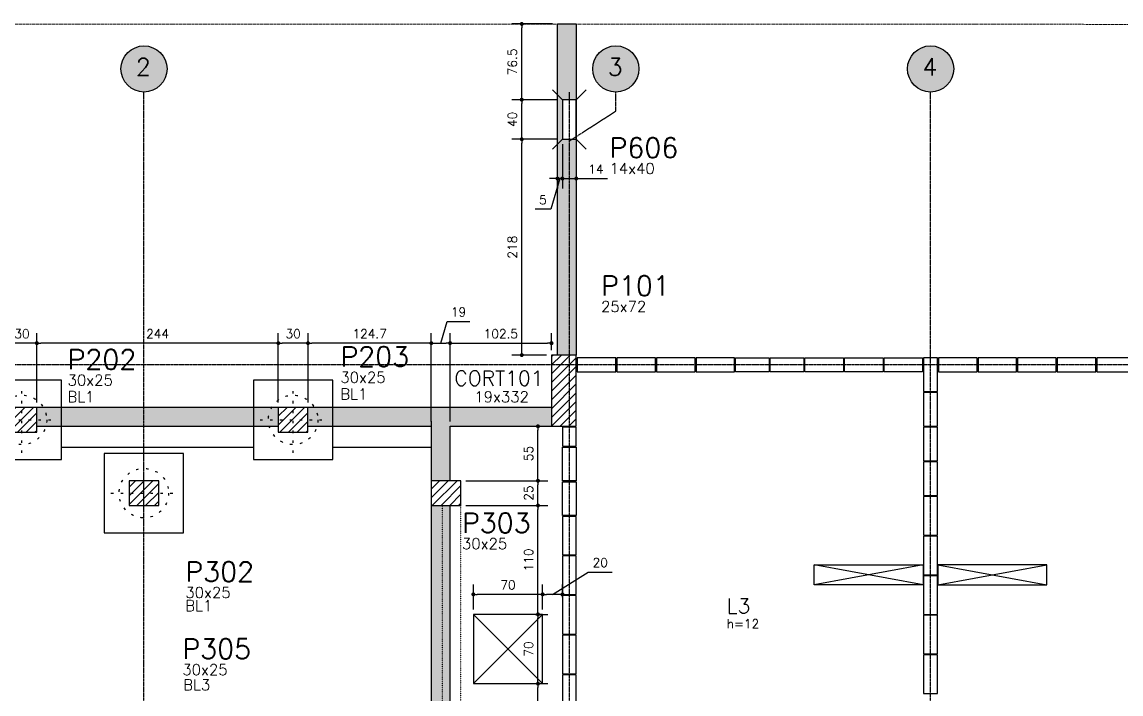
# Model space of a CAD drawing. Extents: x -39962 to 15224, y 23445 to 41277.
# Drawn here: x 1105 to 2216, y 30747 to 31426 of the extents above; entities that cross this region are included whole.
import ezdxf

# ---------------------------------------------------------------- set-up
doc = ezdxf.new("R2010")
doc.units = 0
for name, pattern in [('AXES', [0.54, 0.3, -0.08, 0.08, -0.08]), ('Double dash', [55, 20, -5, 10, -5, 10, -5]), ('ESTILO_TQS_0002', [0.4, 0.1, -0.3])]:
    doc.linetypes.add(name, pattern=pattern)
doc.layers.get('0').update_dxf_attribs({"linetype": 'CONTINUOUS'})
doc.layers.get('Defpoints').update_dxf_attribs({"linetype": 'CONTINUOUS'})
for name, color, linetype in [('228', 2, 'CONTINUOUS'), ('BLOCO', 3, 'CONTINUOUS'), ('COTA', 1, 'CONTINUOUS'), ('EIXOS', 1, 'AXES'), ('ESTACA', 1, 'ESTILO_TQS_0002'), ('H2', 252, 'CONTINUOUS'), ('H3', 253, 'CONTINUOUS'), ('H4', 254, 'CONTINUOUS'), ('H5', 1, 'CONTINUOUS'), ('IND-EIXOS', 2, 'CONTINUOUS'), ('L-D', 2, 'CONTINUOUS'), ('L-N', 4, 'CONTINUOUS'), ('ORELHA', 1, 'CONTINUOUS'), ('P-D', 2, 'CONTINUOUS'), ('P-M', 5, 'CONTINUOUS'), ('P-N', 5, 'CONTINUOUS'), ('P-S', 5, 'CONTINUOUS'), ('PENA_1', 1, 'CONTINUOUS'), ('PENA_5', 5, 'CONTINUOUS'), ('PIL-N', 4, 'CONTINUOUS'), ('TEXT-EIXOS', 3, 'CONTINUOUS'), ('VIG-D', 2, 'CONTINUOUS'), ('VIG-N', 4, 'CONTINUOUS'), ('VIGA', 3, 'CONTINUOUS'), ('VIGAT', 3, 'ESTILO_TQS_0002')]:
    doc.layers.add(name, color=color, linetype=linetype)
doc.layers.add('TLV-DVI-___-CNT', color=7, linetype='Double dash', lineweight=9)
doc.styles.add('COTA', font='romans.shx')
doc.styles.get("Standard").update_dxf_attribs({"font": 'ROMANS.SHX'})
doc.styles.add('Texto1', font='romans.shx', dxfattribs={"height": 9})
doc.dimstyles.new('forma', dxfattribs={"dimscale": 5, "dimtxt": 1.8, "dimasz": 0.8, "dimexe": 2, "dimexo": 1, "dimgap": 1, "dimtad": 1, "dimdec": 1, "dimzin": 9, "dimdsep": 46, "dimtxsty": 'COTA', "dimblk1": 'DOT', "dimblk2": 'DOT', "dimsah": 1, "dimcen": 0, "dimdle": 1, "dimclrd": 256, "dimclre": 256, "dimclrt": 2, "dimadec": 0, "dimazin": 0, "dimtfac": 1, "dimtdec": 0, "dimtmove": 0, "dimatfit": 3, "dimfxl": 1, "dimtolj": 1, "dimtzin": 0, "dimarcsym": 0})
pattern_1 = [(45, (7e-12, -3005), (-4.4194174, 4.4194174), [])]

# ---------------------------------------------------------------- blocks, each defined once
blk = doc.blocks.new('_EST50')
at = {"layer": 'ESTACA', "linetype": 'ESTILO_TQS_0002'}
for p, q in [((0, -1.333), (0, 1.333)), ((-1.333, 0), (1.333, 0))]:
    blk.add_line(p, q, dxfattribs=at)
blk.add_circle((0, 0), 1, dxfattribs=at)
blk = doc.blocks.new('_Dot')
at = {"color": 0, "linetype": 'ByBlock', "lineweight": -2}
blk.add_line((-0.5, 0), (-1, 0), dxfattribs=at)
at = {"color": 0, "linetype": 'ByBlock', "const_width": 0.5}
blk.add_lwpolyline([(-0.25, 0, 1), (0.25, 0, 1)], format="xyb", close=True, dxfattribs=at)
blk = doc.blocks.new('*D63')
at = {"layer": 'COTA', "lineweight": -2, "transparency": 16777216}
for p, q in [((1528.5, 31101.6), (1535.1, 31123.6)), ((1535.1, 31123.6), (1558, 31123.6)), ((1519, 31022.6), (1519, 31111.6)), ((1538, 31022.6), (1538, 31111.6)), ((1523, 31101.6), (1534, 31101.6))]:
    blk.add_line(p, q, dxfattribs=at)
at = {"layer": 'Defpoints', "color": 0, "transparency": 16777216}
for p in [(1538, 31101.6), (1519, 31017.6), (1538, 31017.6)]:
    blk.add_point(p, dxfattribs=at)
at = {"layer": 'COTA', "lineweight": -2, "transparency": 16777216, "xscale": 4, "yscale": 4, "zscale": 4, "rotation": 180}
blk.add_blockref('_Dot', (1519, 31101.6), dxfattribs=at)
at = {"layer": 'COTA', "lineweight": -2, "transparency": 16777216, "xscale": 4, "yscale": 4, "zscale": 4}
blk.add_blockref('_Dot', (1538, 31101.6), dxfattribs=at)
at = {"layer": 'COTA', "color": 2, "transparency": 16777216, "insert": (1546.5, 31133.1), "char_height": 9, "attachment_point": 5, "style": 'COTA'}
blk.add_mtext('\\A1;19 ', dxfattribs=at)
blk = doc.blocks.new('*D64')
at = {"layer": 'COTA', "lineweight": -2, "transparency": 16777216}
for p, q in [((1538, 31022.6), (1538, 31111.6)), ((1640.5, 31094.6), (1640.5, 31111.6)), ((1542, 31101.6), (1636.5, 31101.6))]:
    blk.add_line(p, q, dxfattribs=at)
at = {"layer": 'Defpoints', "color": 0, "transparency": 16777216}
for p in [(1640.5, 31101.6), (1640.5, 31089.6), (1538, 31017.6)]:
    blk.add_point(p, dxfattribs=at)
at = {"layer": 'COTA', "lineweight": -2, "transparency": 16777216, "xscale": 4, "yscale": 4, "zscale": 4, "rotation": 180}
blk.add_blockref('_Dot', (1538, 31101.6), dxfattribs=at)
at = {"layer": 'COTA', "lineweight": -2, "transparency": 16777216, "xscale": 4, "yscale": 4, "zscale": 4}
blk.add_blockref('_Dot', (1640.5, 31101.6), dxfattribs=at)
at = {"layer": 'COTA', "color": 2, "transparency": 16777216, "insert": (1589.3, 31111.1), "char_height": 9, "attachment_point": 5, "style": 'COTA'}
blk.add_mtext('\\A1;102.5 ', dxfattribs=at)
blk = doc.blocks.new('*D85')
at = {"layer": 'COTA', "lineweight": -2, "transparency": 16777216}
for p, q in [((1613.9, 30757.6), (1636.8, 30757.6)), ((1626.8, 30688.6), (1626.8, 30753.6)), ((1554, 30684.6), (1636.8, 30684.6))]:
    blk.add_line(p, q, dxfattribs=at)
at = {"layer": 'Defpoints', "color": 0, "transparency": 16777216}
for p in [(1608.9, 30757.6), (1626.8, 30757.6), (1549, 30684.6)]:
    blk.add_point(p, dxfattribs=at)
at = {"layer": 'COTA', "lineweight": -2, "transparency": 16777216, "xscale": 4, "yscale": 4, "zscale": 4}
for p, rotation in [((1626.8, 30757.6), 90), ((1626.8, 30684.6), 270)]:
    blk.add_blockref('_Dot', p, dxfattribs=dict(at, rotation=rotation))
at = {"layer": 'COTA', "color": 2, "transparency": 16777216, "insert": (1617.3, 30721.1), "char_height": 9, "attachment_point": 5, "rotation": 90, "style": 'COTA'}
blk.add_mtext('\\A1;73 ', dxfattribs=at)
blk = doc.blocks.new('*D86')
at = {"layer": 'COTA', "lineweight": -2, "transparency": 16777216}
for p, q in [((1554, 30962.6), (1636.8, 30962.6)), ((1626.8, 30941.6), (1626.8, 30958.6)), ((1554, 30937.6), (1636.8, 30937.6))]:
    blk.add_line(p, q, dxfattribs=at)
at = {"layer": 'Defpoints', "color": 0, "transparency": 16777216}
for p in [(1549, 30962.6), (1626.8, 30962.6), (1549, 30937.6)]:
    blk.add_point(p, dxfattribs=at)
at = {"layer": 'COTA', "lineweight": -2, "transparency": 16777216, "xscale": 4, "yscale": 4, "zscale": 4}
for p, rotation in [((1626.8, 30962.6), 90), ((1626.8, 30937.6), 270)]:
    blk.add_blockref('_Dot', p, dxfattribs=dict(at, rotation=rotation))
at = {"layer": 'COTA', "color": 2, "transparency": 16777216, "insert": (1617.3, 30950.1), "char_height": 9, "attachment_point": 5, "rotation": 90, "style": 'COTA'}
blk.add_mtext('\\A1;25 ', dxfattribs=at)
blk = doc.blocks.new('*D87')
at = {"layer": 'COTA', "lineweight": -2, "transparency": 16777216}
for p, q in [((1586.5, 31017.6), (1636.8, 31017.6)), ((1626.8, 30966.6), (1626.8, 31013.6)), ((1554, 30962.6), (1636.8, 30962.6))]:
    blk.add_line(p, q, dxfattribs=at)
at = {"layer": 'Defpoints', "color": 0, "transparency": 16777216}
for p in [(1581.5, 31017.6), (1626.8, 31017.6), (1549, 30962.6)]:
    blk.add_point(p, dxfattribs=at)
at = {"layer": 'COTA', "lineweight": -2, "transparency": 16777216, "xscale": 4, "yscale": 4, "zscale": 4}
for p, rotation in [((1626.8, 31017.6), 90), ((1626.8, 30962.6), 270)]:
    blk.add_blockref('_Dot', p, dxfattribs=dict(at, rotation=rotation))
at = {"layer": 'COTA', "color": 2, "transparency": 16777216, "insert": (1617.3, 30990.1), "char_height": 9, "attachment_point": 5, "rotation": 90, "style": 'COTA'}
blk.add_mtext('\\A1;55 ', dxfattribs=at)
blk = doc.blocks.new('Family - ___-2103959-PLANTA INFERIOR 2')
at = {"layer": 'TLV-DVI-___-CNT', "color": 1, "true_color": 0xff0000}
for p, q in [((-34123, 10030), (-48652, 10030)), ((-34123, 10030), (-30001, 10030)), ((-30001, 10030), (-17649, 10007))]:
    blk.add_line(p, q, dxfattribs=at)
blk = doc.blocks.new('A$C8a1ee3b4')
at = {"layer": 'TLV-DVI-___-CNT', "color": 1, "true_color": 0xff0000, "xscale": 0.1, "yscale": 0.1, "zscale": 0.1}
blk.add_blockref('Family - ___-2103959-PLANTA INFERIOR 2', (4865.2, 1037.1), dxfattribs=at)
blk = doc.blocks.new('*D28')
at = {"layer": 'COTA', "lineweight": -2, "transparency": 16777216}
for p, q in [((1394.4, 31041.6), (1394.4, 31111.6)), ((1519, 31022.6), (1519, 31111.6)), ((1515, 31101.6), (1398.4, 31101.6))]:
    blk.add_line(p, q, dxfattribs=at)
at = {"layer": 'Defpoints', "color": 0, "transparency": 16777216}
for p in [(1394.4, 31101.6), (1394.4, 31036.6), (1519, 31017.6)]:
    blk.add_point(p, dxfattribs=at)
at = {"layer": 'COTA', "lineweight": -2, "transparency": 16777216, "xscale": 4, "yscale": 4, "zscale": 4, "rotation": 180}
blk.add_blockref('_Dot', (1394.4, 31101.6), dxfattribs=at)
at = {"layer": 'COTA', "lineweight": -2, "transparency": 16777216, "xscale": 4, "yscale": 4, "zscale": 4}
blk.add_blockref('_Dot', (1519, 31101.6), dxfattribs=at)
at = {"layer": 'COTA', "color": 2, "transparency": 16777216, "insert": (1456.7, 31111.1), "char_height": 9, "attachment_point": 5, "style": 'COTA'}
blk.add_mtext('\\A1;124.7 ', dxfattribs=at)
blk = doc.blocks.new('*D29')
at = {"layer": 'COTA', "lineweight": -2, "transparency": 16777216}
for p, q in [((1364.4, 31041.6), (1364.4, 31111.6)), ((1394.4, 31041.6), (1394.4, 31111.6)), ((1390.4, 31101.6), (1368.4, 31101.6))]:
    blk.add_line(p, q, dxfattribs=at)
at = {"layer": 'Defpoints', "color": 0, "transparency": 16777216}
for p in [(1364.4, 31101.6), (1364.4, 31036.6), (1394.4, 31036.6)]:
    blk.add_point(p, dxfattribs=at)
at = {"layer": 'COTA', "lineweight": -2, "transparency": 16777216, "xscale": 4, "yscale": 4, "zscale": 4, "rotation": 180}
blk.add_blockref('_Dot', (1364.4, 31101.6), dxfattribs=at)
at = {"layer": 'COTA', "lineweight": -2, "transparency": 16777216, "xscale": 4, "yscale": 4, "zscale": 4}
blk.add_blockref('_Dot', (1394.4, 31101.6), dxfattribs=at)
at = {"layer": 'COTA', "color": 2, "transparency": 16777216, "insert": (1379.4, 31111.1), "char_height": 9, "attachment_point": 5, "style": 'COTA'}
blk.add_mtext('\\A1;30 ', dxfattribs=at)
blk = doc.blocks.new('*D30')
at = {"layer": 'COTA', "lineweight": -2, "transparency": 16777216}
for p, q in [((1120.4, 31041.6), (1120.4, 31111.6)), ((1364.4, 31041.6), (1364.4, 31111.6)), ((1360.4, 31101.6), (1124.4, 31101.6))]:
    blk.add_line(p, q, dxfattribs=at)
at = {"layer": 'Defpoints', "color": 0, "transparency": 16777216}
for p in [(1120.4, 31101.6), (1120.4, 31036.6), (1364.4, 31036.6)]:
    blk.add_point(p, dxfattribs=at)
at = {"layer": 'COTA', "lineweight": -2, "transparency": 16777216, "xscale": 4, "yscale": 4, "zscale": 4, "rotation": 180}
blk.add_blockref('_Dot', (1120.4, 31101.6), dxfattribs=at)
at = {"layer": 'COTA', "lineweight": -2, "transparency": 16777216, "xscale": 4, "yscale": 4, "zscale": 4}
blk.add_blockref('_Dot', (1364.4, 31101.6), dxfattribs=at)
at = {"layer": 'COTA', "color": 2, "transparency": 16777216, "insert": (1242.4, 31111.1), "char_height": 9, "attachment_point": 5, "style": 'COTA'}
blk.add_mtext('\\A1;244 ', dxfattribs=at)
blk = doc.blocks.new('*D31')
at = {"layer": 'COTA', "lineweight": -2, "transparency": 16777216}
for p, q in [((1090.4, 31041.6), (1090.4, 31111.6)), ((1120.4, 31041.6), (1120.4, 31111.6)), ((1116.4, 31101.6), (1094.4, 31101.6))]:
    blk.add_line(p, q, dxfattribs=at)
at = {"layer": 'Defpoints', "color": 0, "transparency": 16777216}
for p in [(1090.4, 31101.6), (1090.4, 31036.6), (1120.4, 31036.6)]:
    blk.add_point(p, dxfattribs=at)
at = {"layer": 'COTA', "lineweight": -2, "transparency": 16777216, "xscale": 4, "yscale": 4, "zscale": 4, "rotation": 180}
blk.add_blockref('_Dot', (1090.4, 31101.6), dxfattribs=at)
at = {"layer": 'COTA', "lineweight": -2, "transparency": 16777216, "xscale": 4, "yscale": 4, "zscale": 4}
blk.add_blockref('_Dot', (1120.4, 31101.6), dxfattribs=at)
at = {"layer": 'COTA', "color": 2, "transparency": 16777216, "insert": (1105.4, 31111.1), "char_height": 9, "attachment_point": 5, "style": 'COTA'}
blk.add_mtext('\\A1;30 ', dxfattribs=at)
blk = doc.blocks.new('*D115')
at = {"layer": 'COTA', "lineweight": -2, "transparency": 16777216}
for p, q in [((1651.5, 31302.6), (1651.5, 31257.9)), ((1665.5, 31302.6), (1665.5, 31257.9)), ((1647.5, 31267.9), (1643.5, 31267.9)), ((1651.5, 31267.9), (1665.5, 31267.9)), ((1669.5, 31267.9), (1697.2, 31267.9))]:
    blk.add_line(p, q, dxfattribs=at)
at = {"layer": 'Defpoints', "color": 0, "transparency": 16777216}
for p in [(1651.5, 31307.6), (1665.5, 31307.6), (1651.5, 31267.9)]:
    blk.add_point(p, dxfattribs=at)
at = {"layer": 'COTA', "lineweight": -2, "transparency": 16777216, "xscale": 4, "yscale": 4, "zscale": 4}
blk.add_blockref('_Dot', (1651.5, 31267.9), dxfattribs=at)
at = {"layer": 'COTA', "lineweight": -2, "transparency": 16777216, "xscale": 4, "yscale": 4, "zscale": 4, "rotation": 180}
blk.add_blockref('_Dot', (1665.5, 31267.9), dxfattribs=at)
at = {"layer": 'COTA', "color": 2, "transparency": 16777216, "insert": (1685.4, 31277.4), "char_height": 9, "attachment_point": 5, "style": 'COTA'}
blk.add_mtext('\\A1;14 ', dxfattribs=at)
blk = doc.blocks.new('*D116')
at = {"layer": 'COTA', "lineweight": -2, "transparency": 16777216}
for p, q in [((1651.5, 31302.6), (1651.5, 31257.9)), ((1642.5, 31267.9), (1638.5, 31267.9)), ((1649, 31267.9), (1639.8, 31236.9)), ((1646.5, 31268), (1646.5, 31257.9)), ((1651.5, 31267.9), (1646.5, 31267.9)), ((1651.5, 31267.9), (1646.5, 31267.9)), ((1655.5, 31267.9), (1659.5, 31267.9)), ((1639.8, 31236.9), (1623.8, 31236.9))]:
    blk.add_line(p, q, dxfattribs=at)
at = {"layer": 'Defpoints', "color": 0, "transparency": 16777216}
for p in [(1651.5, 31307.6), (1646.5, 31273), (1646.5, 31267.9)]:
    blk.add_point(p, dxfattribs=at)
at = {"layer": 'COTA', "lineweight": -2, "transparency": 16777216, "xscale": 4, "yscale": 4, "zscale": 4}
blk.add_blockref('_Dot', (1646.5, 31267.9), dxfattribs=at)
at = {"layer": 'COTA', "lineweight": -2, "transparency": 16777216, "xscale": 4, "yscale": 4, "zscale": 4, "rotation": 180}
blk.add_blockref('_Dot', (1651.5, 31267.9), dxfattribs=at)
at = {"layer": 'COTA', "color": 2, "transparency": 16777216, "insert": (1631.8, 31246.4), "char_height": 9, "attachment_point": 5, "style": 'COTA'}
blk.add_mtext('\\A1;5 ', dxfattribs=at)
blk = doc.blocks.new('*D117')
at = {"layer": 'COTA', "lineweight": -2, "transparency": 16777216}
for p, q in [((1646.5, 31307.6), (1600.4, 31307.6)), ((1610.4, 31093.6), (1610.4, 31303.6)), ((1635.5, 31089.6), (1600.4, 31089.6))]:
    blk.add_line(p, q, dxfattribs=at)
at = {"layer": 'Defpoints', "color": 0, "transparency": 16777216}
for p in [(1610.4, 31307.6), (1651.5, 31307.6), (1640.5, 31089.6)]:
    blk.add_point(p, dxfattribs=at)
at = {"layer": 'COTA', "lineweight": -2, "transparency": 16777216, "xscale": 4, "yscale": 4, "zscale": 4}
for p, rotation in [((1610.4, 31307.6), 90), ((1610.4, 31089.6), 270)]:
    blk.add_blockref('_Dot', p, dxfattribs=dict(at, rotation=rotation))
at = {"layer": 'COTA', "color": 2, "transparency": 16777216, "insert": (1600.9, 31198.6), "char_height": 9, "attachment_point": 5, "rotation": 90, "style": 'COTA'}
blk.add_mtext('\\A1;218 ', dxfattribs=at)
blk = doc.blocks.new('*D118')
at = {"layer": 'COTA', "lineweight": -2, "transparency": 16777216}
for p, q in [((1646.5, 31347.6), (1600.4, 31347.6)), ((1610.4, 31311.6), (1610.4, 31343.6)), ((1646.5, 31307.6), (1600.4, 31307.6))]:
    blk.add_line(p, q, dxfattribs=at)
at = {"layer": 'Defpoints', "color": 0, "transparency": 16777216}
for p in [(1610.4, 31347.6), (1651.5, 31347.6), (1651.5, 31307.6)]:
    blk.add_point(p, dxfattribs=at)
at = {"layer": 'COTA', "lineweight": -2, "transparency": 16777216, "xscale": 4, "yscale": 4, "zscale": 4}
for p, rotation in [((1610.4, 31347.6), 90), ((1610.4, 31307.6), 270)]:
    blk.add_blockref('_Dot', p, dxfattribs=dict(at, rotation=rotation))
at = {"layer": 'COTA', "color": 2, "transparency": 16777216, "insert": (1600.9, 31327.6), "char_height": 9, "attachment_point": 5, "rotation": 90, "style": 'COTA'}
blk.add_mtext('\\A1;40 ', dxfattribs=at)
blk = doc.blocks.new('*D119')
at = {"layer": 'COTA', "lineweight": -2, "transparency": 16777216}
for p, q in [((1641.5, 31424.1), (1600.4, 31424.1)), ((1610.4, 31351.6), (1610.4, 31420.1)), ((1646.5, 31347.6), (1600.4, 31347.6))]:
    blk.add_line(p, q, dxfattribs=at)
at = {"layer": 'Defpoints', "color": 0, "transparency": 16777216}
for p in [(1610.4, 31424.1), (1646.5, 31424.1), (1651.5, 31347.6)]:
    blk.add_point(p, dxfattribs=at)
at = {"layer": 'COTA', "lineweight": -2, "transparency": 16777216, "xscale": 4, "yscale": 4, "zscale": 4}
for p, rotation in [((1610.4, 31424.1), 90), ((1610.4, 31347.6), 270)]:
    blk.add_blockref('_Dot', p, dxfattribs=dict(at, rotation=rotation))
at = {"layer": 'COTA', "color": 2, "transparency": 16777216, "insert": (1600.9, 31385.8), "char_height": 9, "attachment_point": 5, "rotation": 90, "style": 'COTA'}
blk.add_mtext('\\A1;76.5 ', dxfattribs=at)
blk = doc.blocks.new('*D155')
at = {"layer": 'COTA', "lineweight": -2, "transparency": 16777216}
for p, q in [((1624.2, 30827.6), (1636.8, 30827.6)), ((1626.8, 30761.6), (1626.8, 30823.6)), ((1613.9, 30757.6), (1636.8, 30757.6))]:
    blk.add_line(p, q, dxfattribs=at)
at = {"layer": 'Defpoints', "color": 0, "transparency": 16777216}
for p in [(1619.2, 30827.6), (1626.8, 30827.6), (1608.9, 30757.6)]:
    blk.add_point(p, dxfattribs=at)
at = {"layer": 'COTA', "lineweight": -2, "transparency": 16777216, "xscale": 4, "yscale": 4, "zscale": 4}
for p, rotation in [((1626.8, 30827.6), 90), ((1626.8, 30757.6), 270)]:
    blk.add_blockref('_Dot', p, dxfattribs=dict(at, rotation=rotation))
at = {"layer": 'COTA', "color": 2, "transparency": 16777216, "insert": (1617.3, 30792.6), "char_height": 9, "attachment_point": 5, "rotation": 90, "style": 'COTA'}
blk.add_mtext('\\A1;70 ', dxfattribs=at)
blk = doc.blocks.new('*D156')
at = {"layer": 'COTA', "lineweight": -2, "transparency": 16777216}
for p, q in [((1554, 30937.6), (1636.8, 30937.6)), ((1626.8, 30831.6), (1626.8, 30933.6)), ((1624.2, 30827.6), (1636.8, 30827.6))]:
    blk.add_line(p, q, dxfattribs=at)
at = {"layer": 'Defpoints', "color": 0, "transparency": 16777216}
for p in [(1549, 30937.6), (1626.8, 30937.6), (1619.2, 30827.6)]:
    blk.add_point(p, dxfattribs=at)
at = {"layer": 'COTA', "lineweight": -2, "transparency": 16777216, "xscale": 4, "yscale": 4, "zscale": 4}
for p, rotation in [((1626.8, 30937.6), 90), ((1626.8, 30827.6), 270)]:
    blk.add_blockref('_Dot', p, dxfattribs=dict(at, rotation=rotation))
at = {"layer": 'COTA', "color": 2, "transparency": 16777216, "insert": (1617.3, 30882.6), "char_height": 9, "attachment_point": 5, "rotation": 90, "style": 'COTA'}
blk.add_mtext('\\A1;110 ', dxfattribs=at)
blk = doc.blocks.new('*D157')
at = {"layer": 'COTA', "lineweight": -2, "transparency": 16777216}
for p, q in [((1641.5, 30847.8), (1677.4, 30870.4)), ((1677.4, 30870.4), (1701.9, 30870.4)), ((1631.5, 30832.6), (1631.5, 30857.8)), ((1651.5, 30844.9), (1651.5, 30857.8)), ((1647.5, 30847.8), (1635.5, 30847.8))]:
    blk.add_line(p, q, dxfattribs=at)
at = {"layer": 'Defpoints', "color": 0, "transparency": 16777216}
for p in [(1631.5, 30847.8), (1651.5, 30839.9), (1631.5, 30827.6)]:
    blk.add_point(p, dxfattribs=at)
at = {"layer": 'COTA', "lineweight": -2, "transparency": 16777216, "xscale": 4, "yscale": 4, "zscale": 4, "rotation": 180}
blk.add_blockref('_Dot', (1631.5, 30847.8), dxfattribs=at)
at = {"layer": 'COTA', "lineweight": -2, "transparency": 16777216, "xscale": 4, "yscale": 4, "zscale": 4}
blk.add_blockref('_Dot', (1651.5, 30847.8), dxfattribs=at)
at = {"layer": 'COTA', "color": 2, "transparency": 16777216, "insert": (1689.7, 30879.9), "char_height": 9, "attachment_point": 5, "style": 'COTA'}
blk.add_mtext('\\A1;20 ', dxfattribs=at)
blk = doc.blocks.new('*D158')
at = {"layer": 'COTA', "lineweight": -2, "transparency": 16777216}
for p, q in [((1561.5, 30832.6), (1561.5, 30857.8)), ((1631.5, 30832.6), (1631.5, 30857.8)), ((1627.5, 30847.8), (1565.5, 30847.8))]:
    blk.add_line(p, q, dxfattribs=at)
at = {"layer": 'Defpoints', "color": 0, "transparency": 16777216}
for p in [(1561.5, 30847.8), (1561.5, 30827.6), (1631.5, 30827.6)]:
    blk.add_point(p, dxfattribs=at)
at = {"layer": 'COTA', "lineweight": -2, "transparency": 16777216, "xscale": 4, "yscale": 4, "zscale": 4, "rotation": 180}
blk.add_blockref('_Dot', (1561.5, 30847.8), dxfattribs=at)
at = {"layer": 'COTA', "lineweight": -2, "transparency": 16777216, "xscale": 4, "yscale": 4, "zscale": 4}
blk.add_blockref('_Dot', (1631.5, 30847.8), dxfattribs=at)
at = {"layer": 'COTA', "color": 2, "transparency": 16777216, "insert": (1596.5, 30857.3), "char_height": 9, "attachment_point": 5, "style": 'COTA'}
blk.add_mtext('\\A1;70 ', dxfattribs=at)

msp = doc.modelspace()

# ---------------------------------------------------------------- hatches: boundary and pattern name
at = {"layer": 'H2'}
for points in [[(1646.51, 31089.59), (1665.51, 31089.59), (1665.51, 31307.59), (1651.51, 31307.59), (1651.51, 31347.59), (1665.51, 31347.59), (1665.51, 31424.16), (1646.51, 31424.16)], [(1538.01, 31017.56), (1519.01, 31017.56), (1519.01, 30962.59), (1538.01, 30962.59)], [(1519.01, 30937.59), (1538.01, 30937.59), (1538.01, 30684.59), (1519.01, 30684.59)]]:
    msp.add_hatch(color=256, dxfattribs=at).paths.add_polyline_path(points)
at = {"layer": 'H3'}
for points in [[(1364.35, 31036.59), (1120.35, 31036.59), (1120.35, 31017.59), (1364.35, 31017.59)], [(1519.01, 31036.59), (1394.35, 31036.59), (1394.35, 31017.59), (1519.01, 31017.59)], [(1640.51, 31036.59), (1538.27, 31036.59), (1519.01, 31036.59), (1519.01, 31017.59), (1538.01, 31017.59), (1640.51, 31017.59)]]:
    msp.add_hatch(color=256, dxfattribs=at).paths.add_polyline_path(points)
at = {"layer": 'H4'}
h = msp.add_hatch(color=256, dxfattribs=at)
edge = h.paths.add_edge_path()
edge.add_arc((1228.66, 31378.64), 23.33, 0, 360)
h = msp.add_hatch(color=256, dxfattribs=at)
edge = h.paths.add_edge_path()
edge.add_arc((1705.46, 31378.64), 23.33, 0, 360)
h = msp.add_hatch(color=256, dxfattribs=at)
edge = h.paths.add_edge_path()
edge.add_arc((2023.59, 31378.64), 23.33, 0, 360)
at = {"layer": 'H5'}
h = msp.add_hatch(dxfattribs=at)
h.set_pattern_fill('ANSI31', color=256, scale=50, style=0)
h.set_pattern_definition([(45, (781.514, 29672.592), (-4.419417, 4.419417), [])])
h.paths.add_polyline_path([(1640.51, 31017.59), (1665.51, 31017.59), (1665.51, 31089.59), (1640.51, 31089.59)])
h = msp.add_hatch(dxfattribs=at)
h.set_pattern_fill('ANSI31', color=256, scale=50, style=0)
h.set_pattern_definition(pattern_1)
h.paths.add_polyline_path([(1090.35, 31011.59), (1120.35, 31011.59), (1120.35, 31036.59), (1090.35, 31036.59)])
h = msp.add_hatch(dxfattribs=at)
h.set_pattern_fill('ANSI31', color=256, scale=50, style=0)
h.set_pattern_definition(pattern_1)
h.paths.add_polyline_path([(1364.35, 31011.59), (1394.35, 31011.59), (1394.35, 31036.59), (1364.35, 31036.59)])
h = msp.add_hatch(dxfattribs=at)
h.set_pattern_fill('ANSI31', color=256, scale=50, style=0)
h.set_pattern_definition([(45, (0, 0), (-4.4194174, 4.4194174), [])])
h.paths.add_polyline_path([(1213.51, 30937.59), (1243.51, 30937.59), (1243.51, 30962.59), (1213.51, 30962.59)])
h = msp.add_hatch(dxfattribs=at)
h.set_pattern_fill('ANSI31', color=256, scale=50, style=0)
h.set_pattern_definition([(45, (781.514, 29677.592), (-4.419417, 4.419417), [])])
h.paths.add_polyline_path([(1519.01, 30937.59), (1549.01, 30937.59), (1549.01, 30962.59), (1519.01, 30962.59)])

# ---------------------------------------------------------------- linework, layer by layer
for points in [[(1705.51, 31086.63), (1666.51, 31086.63), (1666.51, 31072.63), (1705.51, 31072.63), (1705.51, 31086.63)], [(1745.51, 31086.63), (1706.51, 31086.63), (1706.51, 31072.63), (1745.51, 31072.63), (1745.51, 31086.63)], [(1785.51, 31086.63), (1746.51, 31086.63), (1746.51, 31072.63), (1785.51, 31072.63), (1785.51, 31086.63)], [(1825.51, 31086.63), (1786.51, 31086.63), (1786.51, 31072.63), (1825.51, 31072.63), (1825.51, 31086.63)], [(1826.51, 31086.63), (1860.51, 31086.63), (1860.51, 31072.63), (1826.51, 31072.63), (1826.51, 31086.63)], [(1861.51, 31086.63), (1895.51, 31086.63), (1895.51, 31072.63), (1861.51, 31072.63), (1861.51, 31086.63)], [(1896.51, 31086.63), (1935.51, 31086.63), (1935.51, 31072.63), (1896.51, 31072.63), (1896.51, 31086.63)], [(1936.51, 31086.63), (1975.51, 31086.63), (1975.51, 31072.63), (1936.51, 31072.63), (1936.51, 31086.63)], [(1976.51, 31086.63), (2015.51, 31086.63), (2015.51, 31072.63), (1976.51, 31072.63), (1976.51, 31086.63)], [(2016.51, 31086.63), (2016.51, 31052.63), (2030.51, 31052.63), (2030.51, 31086.63), (2016.51, 31086.63)], [(2070.51, 31086.63), (2031.51, 31086.63), (2031.51, 31072.63), (2070.51, 31072.63), (2070.51, 31086.63)], [(2110.51, 31086.63), (2071.51, 31086.63), (2071.51, 31072.63), (2110.51, 31072.63), (2110.51, 31086.63)], [(2150.51, 31086.63), (2111.51, 31086.63), (2111.51, 31072.63), (2150.51, 31072.63), (2150.51, 31086.63)], [(2190.51, 31086.63), (2151.51, 31086.63), (2151.51, 31072.63), (2190.51, 31072.63), (2190.51, 31086.63)], [(2230.51, 31086.63), (2191.51, 31086.63), (2191.51, 31072.63), (2230.51, 31072.63), (2230.51, 31086.63)], [(2016.51, 31051.63), (2016.51, 31017.63), (2030.51, 31017.63), (2030.51, 31051.63), (2016.51, 31051.63)], [(1651.51, 31016.63), (1651.51, 30997.63), (1665.51, 30997.63), (1665.51, 31016.63), (1651.51, 31016.63)], [(2016.51, 31016.63), (2016.51, 30982.63), (2030.51, 30982.63), (2030.51, 31016.63), (2016.51, 31016.63)], [(1665.51, 30996.63), (1665.51, 30962.63), (1651.51, 30962.63), (1651.51, 30996.63), (1665.51, 30996.63)], [(2016.51, 30981.63), (2016.51, 30947.63), (2030.51, 30947.63), (2030.51, 30981.63), (2016.51, 30981.63)], [(1665.51, 30961.63), (1665.51, 30927.63), (1651.51, 30927.63), (1651.51, 30961.63), (1665.51, 30961.63)], [(2016.51, 30946.63), (2016.51, 30907.63), (2030.51, 30907.63), (2030.51, 30946.63), (2016.51, 30946.63)], [(1651.51, 30926.63), (1651.51, 30887.63), (1665.51, 30887.63), (1665.51, 30926.63), (1651.51, 30926.63)], [(2016.51, 30906.63), (2016.51, 30867.63), (2030.51, 30867.63), (2030.51, 30906.63), (2016.51, 30906.63)], [(1651.51, 30886.63), (1651.51, 30847.63), (1665.51, 30847.63), (1665.51, 30886.63), (1651.51, 30886.63)], [(2016.51, 30866.63), (2016.51, 30827.63), (2030.51, 30827.63), (2030.51, 30866.63), (2016.51, 30866.63)], [(1651.51, 30846.63), (1651.51, 30807.63), (1665.51, 30807.63), (1665.51, 30846.63), (1651.51, 30846.63)], [(2016.51, 30826.63), (2016.51, 30787.63), (2030.51, 30787.63), (2030.51, 30826.63), (2016.51, 30826.63)], [(1651.51, 30806.63), (1651.51, 30767.63), (1665.51, 30767.63), (1665.51, 30806.63), (1651.51, 30806.63)], [(2016.51, 30786.63), (2016.51, 30747.63), (2030.51, 30747.63), (2030.51, 30786.63), (2016.51, 30786.63)], [(1651.51, 30766.63), (1651.51, 30727.63), (1665.51, 30727.63), (1665.51, 30766.63), (1651.51, 30766.63)]]:
    msp.add_lwpolyline(points)
for points in [[(1906.01, 30877.59), (2016.01, 30877.59), (2016.01, 30857.59), (1906.01, 30857.59)], [(2141.01, 30877.59), (2031.01, 30877.59), (2031.01, 30857.59), (2141.01, 30857.59)]]:
    msp.add_lwpolyline(points, close=True)
at = {"layer": 'BLOCO', "linetype": 'Continuous'}
for points in [[(1065.35, 30984.09), (1145.35, 30984.09), (1145.35, 31064.09), (1065.35, 31064.09), (1065.35, 30984.09)], [(1339.35, 30984.09), (1419.35, 30984.09), (1419.35, 31064.09), (1339.35, 31064.09), (1339.35, 30984.09)], [(1188.51, 30910.09), (1268.51, 30910.09), (1268.51, 30990.09), (1188.51, 30990.09), (1188.51, 30910.09)]]:
    msp.add_lwpolyline(points, dxfattribs=at)
at = {"layer": 'EIXOS', "color": 244, "true_color": 0x991b1e}
for p, q in [((1228.51, 29634.64), (1228.51, 31355.31)), ((1658.51, 29634.64), (1658.51, 31355.31)), ((2023.51, 29634.64), (2023.51, 31355.31)), ((3320.81, 31079.59), (632.05, 31079.59))]:
    msp.add_line(p, q, dxfattribs=at)
at = {"layer": 'EIXOS'}
for p, q in [((1705.42, 31336.02), (1705.42, 31355.31)), ((1658.51, 31305.85), (1705.42, 31336.02))]:
    msp.add_line(p, q, dxfattribs=at)
at = {"layer": 'IND-EIXOS'}
for centre in [(1228.66, 31378.64), (1705.46, 31378.64), (2023.59, 31378.64)]:
    msp.add_circle(centre, 23.33, dxfattribs=at)
at = {"layer": 'ORELHA', "linetype": 'Continuous'}
for points in [[(1651.51, 31347.59), (1641.52, 31357.59)], [(1665.51, 31347.59), (1675.51, 31357.59)], [(1651.51, 31307.59), (1641.52, 31297.59)], [(1665.51, 31307.59), (1675.51, 31297.59)]]:
    msp.add_lwpolyline(points, dxfattribs=at)
at = {"layer": 'P-M', "linetype": 'Continuous'}
for points in [[(1090.35, 31011.59), (1120.35, 31011.59), (1120.35, 31036.59), (1090.35, 31036.59), (1090.35, 31011.59)], [(1364.35, 31011.59), (1394.35, 31011.59), (1394.35, 31036.59), (1364.35, 31036.59), (1364.35, 31011.59)]]:
    msp.add_lwpolyline(points, dxfattribs=at)
at = {"layer": 'P-N', "linetype": 'Continuous'}
for points in [[(1665.51, 31347.59), (1651.51, 31347.59), (1651.51, 31307.59), (1665.51, 31307.59), (1665.51, 31347.59)], [(1213.51, 30937.59), (1243.51, 30937.59), (1243.51, 30962.59), (1213.51, 30962.59), (1213.51, 30937.59)]]:
    msp.add_lwpolyline(points, dxfattribs=at)
at = {"layer": 'P-S', "linetype": 'Continuous'}
for points in [[(1640.51, 31017.59), (1665.51, 31017.59), (1665.51, 31089.59), (1640.51, 31089.59), (1640.51, 31017.59)], [(1519.01, 30937.59), (1549.01, 30937.59), (1549.01, 30962.59), (1519.01, 30962.59), (1519.01, 30937.59)]]:
    msp.add_lwpolyline(points, dxfattribs=at)
at = {"layer": 'PENA_1'}
for p, q in [((2016.01, 30877.59), (1906.01, 30857.59)), ((2016.01, 30857.59), (1906.01, 30877.59)), ((2031.01, 30877.59), (2141.01, 30857.59)), ((2031.01, 30857.59), (2141.01, 30877.59)), ((1631.51, 30827.59), (1561.51, 30827.59)), ((1561.51, 30827.59), (1561.51, 30757.59)), ((1561.51, 30827.59), (1631.51, 30757.59)), ((1561.51, 30757.59), (1631.51, 30827.59)), ((1631.51, 30757.59), (1631.51, 30827.59)), ((1561.51, 30757.59), (1631.51, 30757.59))]:
    msp.add_line(p, q, dxfattribs=at)
at = {"layer": 'PENA_5'}
for p, q in [((1640.51, 31036.59), (1519.01, 31036.59)), ((1519.01, 31022.89), (1519.01, 30962.59)), ((1538.01, 30962.59), (1538.01, 31017.59)), ((1538.01, 31017.59), (1640.51, 31017.59))]:
    msp.add_line(p, q, dxfattribs=at)
msp.add_lwpolyline([(1646.51, 31089.59), (1646.51, 31424.16), (1665.51, 31424.16), (1665.51, 31089.59), (1646.51, 31089.59)], dxfattribs=at)
at = {"layer": 'VIGA'}
for p, q in [((1364.35, 31036.59), (1120.35, 31036.59)), ((1519.01, 31036.59), (1394.35, 31036.59)), ((1120.35, 31017.59), (1364.35, 31017.59)), ((1394.35, 31017.59), (1519.01, 31017.59)), ((1145.35, 30996.59), (1339.35, 30996.59)), ((1419.35, 30996.59), (1519.01, 30996.59)), ((1519.01, 30937.59), (1519.01, 30684.59)), ((1538.01, 30684.59), (1538.01, 30937.59))]:
    msp.add_line(p, q, dxfattribs=at)
at = {"layer": 'VIGAT'}
for p, q in [((1530.01, 30937.59), (1530.01, 30684.59)), ((1549.01, 30684.59), (1549.01, 30937.59))]:
    msp.add_line(p, q, dxfattribs=at)

# ---------------------------------------------------------------- block references
at = {"layer": '228', "linetype": 'Continuous', "xscale": 25, "yscale": 25}
for p in [(1105.35, 31024.09), (1379.35, 31024.09), (1228.51, 30950.09)]:
    msp.add_blockref('_EST50', p, dxfattribs=at)
at = {"layer": 'VIGA'}
msp.add_blockref('A$C8a1ee3b4', (203.06, 29383.83), dxfattribs=at)

# ---------------------------------------------------------------- texts
at = {"layer": 'L-D', "style": 'Texto1'}
msp.add_text('h=12', height=9, dxfattribs=at).set_placement((1817.54, 30813.61))
at = {"layer": 'L-N'}
msp.add_text('L3', height=15, dxfattribs=at).set_placement((1817.54, 30828.61))
at = {"layer": 'P-D', "linetype": 'Continuous'}
for s, p in [('14x40', (1699.13, 31272.57)), ('25x72', (1690.51, 31133.09)), ('30x25', (1151.45, 31058.7)), ('30x25', (1427.14, 31061.52)), ('BL1', (1427.01, 31044.77)), ('BL1', (1151.32, 31041.95)), ('30x25', (1550, 30893.5)), ('30x25', (1270.48, 30844.2)), ('BL1', (1270.33, 30830.92)), ('30x25', (1267.46, 30766.25)), ('BL3', (1268.27, 30750.94))]:
    msp.add_text(s, height=11, dxfattribs=at).set_placement(p)
at = {"layer": 'PIL-N', "linetype": 'Continuous'}
for s, p in [('P606', (1699.13, 31289.07)), ('P101', (1690.51, 31149.59)), ('P202', (1151.45, 31075.2)), ('P203', (1427.14, 31078.02)), ('P303', (1550, 30910)), ('P302', (1270.48, 30860.7)), ('P305', (1267.46, 30782.75))]:
    msp.add_text(s, height=20, dxfattribs=at).set_placement(p)
at = {"layer": 'TEXT-EIXOS'}
for s, p in [('2', (1220.49, 31371.88)), ('3', (1697.3, 31371.88)), ('4', (2015.42, 31371.88))]:
    msp.add_text(s, height=17.5, dxfattribs=at).set_placement(p)
at = {"layer": 'VIG-D', "linetype": 'Continuous'}
msp.add_text('19x332', height=11, dxfattribs=at).set_placement((1562.48, 31041.93))
at = {"layer": 'VIG-N', "linetype": 'Continuous'}
msp.add_text('CORT101', height=15, dxfattribs=at).set_placement((1542.35, 31058.64))

# ---------------------------------------------------------------- dimensions: what is measured, and where the dimension line sits
at = {"layer": 'COTA'}
for base, p1, p2, override, picture, middle in [((1610.45, 31424.09), (1651.51, 31347.59), (1646.51, 31424.09), {"dimpost": ' ', "dimtmove": 1}, '*D119', (1600.95, 31385.84)), ((1610.45, 31347.59), (1651.51, 31307.59), (1651.51, 31347.59), {"dimpost": ' ', "dimtmove": 1}, '*D118', (1600.95, 31327.59)), ((1610.45, 31307.59), (1640.51, 31089.59), (1651.51, 31307.59), {"dimpost": ' '}, '*D117', (1600.95, 31198.59)), ((1626.82, 31017.59), (1549.01, 30962.59), (1581.54, 31017.59), {"dimpost": ' ', "dimtmove": 1}, '*D87', (1617.32, 30990.09)), ((1626.82, 30962.59), (1549.01, 30937.59), (1549.01, 30962.59), {"dimpost": ' ', "dimtmove": 1}, '*D86', (1617.32, 30950.09)), ((1626.82, 30937.59), (1619.2, 30827.59), (1549.01, 30937.59), {"dimpost": ' ', "dimtmove": 1}, '*D156', (1617.32, 30882.59)), ((1626.82, 30827.59), (1608.9, 30757.59), (1619.2, 30827.59), {"dimpost": ' ', "dimtmove": 1}, '*D155', (1617.32, 30792.59)), ((1626.82, 30757.59), (1549.01, 30684.59), (1608.9, 30757.59), {"dimpost": ' ', "dimtmove": 1}, '*D85', (1617.32, 30721.09))]:
    dim = msp.add_linear_dim(base=base, p1=p1, p2=p2, angle=90, dimstyle='forma', override=override, dxfattribs=at)
    dim.commit()
    dim.dimension.update_dxf_attribs({"geometry": picture, "text_midpoint": middle})
for base, p1, p2, override, picture, middle in [((1646.51, 31267.91), (1651.51, 31307.59), (1646.51, 31273.05), {"dimpost": ' ', "dimtmove": 1}, '*D116', (1634.79, 31236.91)), ((1651.51, 31267.91), (1665.51, 31307.59), (1651.51, 31307.59), {"dimpost": ' '}, '*D115', (1685.37, 31267.91)), ((1631.51, 30847.78), (1651.51, 30839.95), (1631.51, 30827.59), {"dimpost": ' ', "dimtmove": 1}, '*D157', (1682.38, 30870.38))]:
    dim = msp.add_linear_dim(base=base, p1=p1, p2=p2, dimstyle='forma', override=override, dxfattribs=at)
    dim.commit()
    dim.dimension.update_dxf_attribs({"geometry": picture, "text_midpoint": middle, "dimtype": 128})
for base, p1, p2, picture, middle in [((1538.01, 31101.56), (1519.01, 31017.59), (1538.01, 31017.59), '*D63', (1540.11, 31133.06)), ((1090.35, 31101.56), (1120.35, 31036.59), (1090.35, 31036.59), '*D31', (1105.35, 31111.06)), ((1120.35, 31101.56), (1364.35, 31036.59), (1120.35, 31036.59), '*D30', (1242.35, 31111.06)), ((1364.35, 31101.56), (1394.35, 31036.59), (1364.35, 31036.59), '*D29', (1379.35, 31111.06)), ((1394.35, 31101.56), (1519.01, 31017.59), (1394.35, 31036.59), '*D28', (1456.68, 31111.06)), ((1640.51, 31101.56), (1538.01, 31017.59), (1640.51, 31089.59), '*D64', (1589.26, 31111.06)), ((1561.51, 30847.78), (1631.51, 30827.59), (1561.51, 30827.59), '*D158', (1596.51, 30857.28))]:
    dim = msp.add_linear_dim(base=base, p1=p1, p2=p2, dimstyle='forma', override={"dimpost": ' ', "dimtmove": 1}, dxfattribs=at)
    dim.commit()
    dim.dimension.update_dxf_attribs({"geometry": picture, "text_midpoint": middle})

doc.saveas('drawing.dxf')
